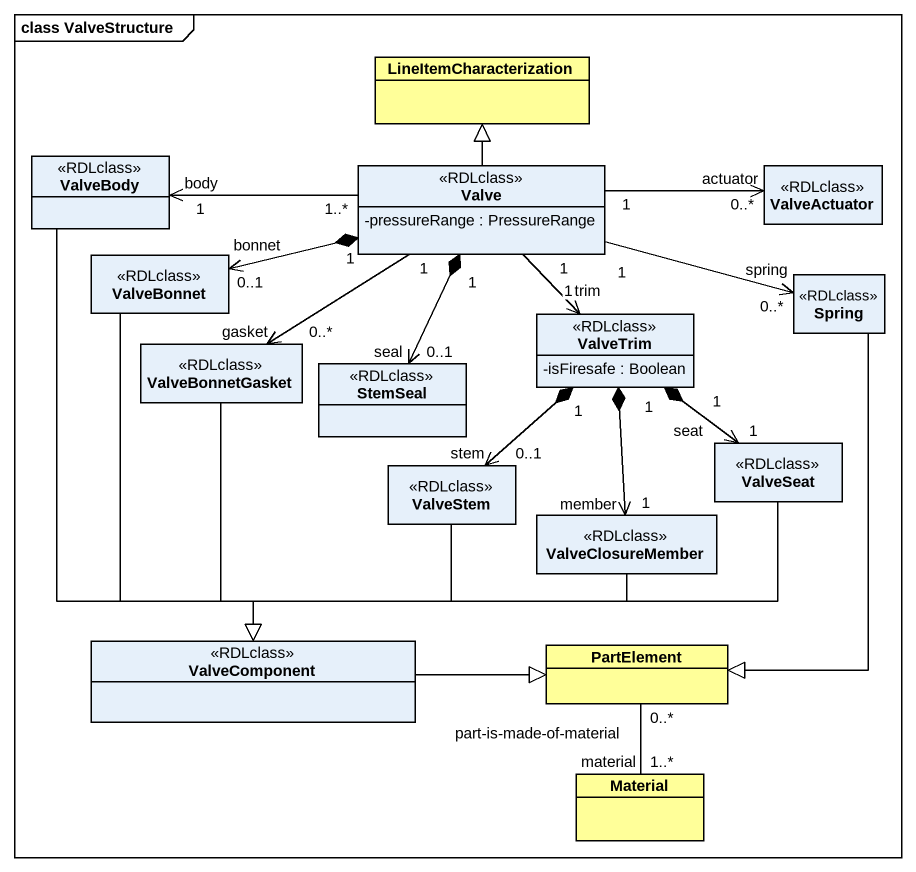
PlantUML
@startuml
mainframe class ValveStructure
hide circle
hide empty members
skinparam classAttributeIconSize 0
class LineItemCharacterization #FFFF99
class ValveBody <<RDLclass>>
class Valve <<RDLclass>> {
  -pressureRange : PressureRange
}
class ValveActuator <<RDLclass>>
class ValveBonnet <<RDLclass>>
class ValveTrim <<RDLclass>> {
  -isFiresafe : Boolean
}
class Spring <<RDLclass>>
class ValveBonnetGasket <<RDLclass>>
class StemSeal <<RDLclass>>
class ValveSeat <<RDLclass>>
class ValveStem <<RDLclass>>
class ValveClosureMember <<RDLclass>>
class ValveComponent <<RDLclass>>
class PartElement #FFFF99
class Material #FFFF99
ValveBody --|> ValveComponent
Valve -up-|> LineItemCharacterization
Valve "1..*" -left-> "body\n1" ValveBody
Valve "1" -right-> "actuator\n0..*" ValveActuator
Valve "1" *-left-> "0..1\nbonnet" ValveBonnet
Valve "1" --> "trim\n1" ValveTrim
Valve "1" -right-> "spring\n0..*" Spring
Valve "1" *--> "seal\n0..1" StemSeal
ValveBonnet --|> ValveComponent
ValveTrim "1" *--> "seat\n1" ValveSeat
ValveTrim "1" *--> "stem\n0..1" ValveStem
ValveTrim "1" *--> "member\n1" ValveClosureMember
Spring --|> PartElement
ValveBonnetGasket "gasket\n0..*" <-up- "1" Valve
ValveBonnetGasket --|> ValveComponent
ValveSeat -left-|> ValveComponent
ValveStem --|> ValveComponent
ValveClosureMember -left-|> ValveComponent
ValveComponent -right-|> PartElement
PartElement "0..*" -- "material\n1..*" Material : part-is-made-of-material
@enduml
